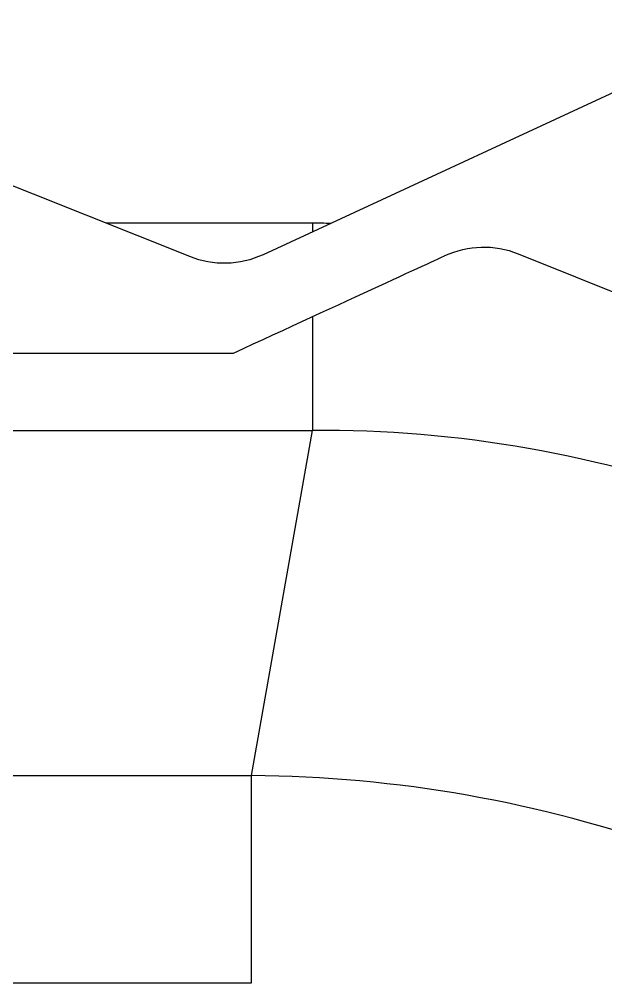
# Model space of a CAD drawing. Header units: inches. Extents: x 2 to 86, y -22 to 129.
# Drawn here: x 48.778 to 51.23, y 39.449 to 43.477 of the extents above; entities that cross this region are included whole.
import ezdxf

# ---------------------------------------------------------------- set-up
doc = ezdxf.new("R2010")
doc.units = ezdxf.units.IN
doc.header["$MEASUREMENT"] = 0
doc.layers.add('BDIM_CYAN', color=4, linetype='Continuous')

# ---------------------------------------------------------------- blocks, each defined once
blk = doc.blocks.new('2026 RHYTHM')
at = {"layer": 'BDIM_CYAN', "color": 3}
for p, q in [((47.6302, 41.639), (46.7677, 41.639)), ((47.6302, 41.639), (47.6302, 41.6031)), ((47.6302, 41.2485), (47.6302, 40.773)), ((44.8324, 41.0965), (47.3, 41.0965)), ((36.4518, 40.773), (47.6302, 40.773)), ((47.3756, 39.3296), (47.6302, 40.773)), ((36.7063, 39.3296), (47.3756, 39.3296)), ((47.3756, 38.4636), (47.3756, 39.3296)), ((36.7063, 38.4636), (47.3756, 38.4636))]:
    blk.add_line(p, q, dxfattribs=at)
for centre, major_axis, ratio, start_param, end_param in [((47.2738, 33.5561), (-1.409, -7.991), 0.862679, 3.281647, 3.292549), ((47.2738, 33.5561), (1.2592, 7.1414), 0.827406, 6.132229, 6.434142), ((47.1211, 32.6901), (1.1562, 6.5574), 0.901093, 6.132229, 6.434142)]:
    blk.add_ellipse(centre, major_axis=major_axis, ratio=ratio, start_param=start_param, end_param=end_param, dxfattribs=at)
for points, knots in [([(55.2321, 42.0154), (54.8115, 42.1832), (54.4599, 42.3234), (54.4599, 42.3234), (54.2995, 42.3882), (54.1209, 42.3836), (53.9636, 42.3107), (53.9636, 42.3107), (52.1823, 41.4706), (52.1823, 41.4706), (52.0852, 41.4256), (51.975, 41.4228), (51.8759, 41.4627), (51.8759, 41.4627), (49.6949, 42.3428), (49.6949, 42.3428), (49.5345, 42.4075), (49.3559, 42.4029), (49.1986, 42.33), (49.1986, 42.33), (47.4238, 41.5074), (47.4238, 41.5074), (47.3267, 41.4624), (47.2164, 41.4596), (47.1174, 41.4995), (47.1174, 41.4995), (44.9415, 42.3675), (44.9415, 42.3675), (44.781, 42.4322), (44.6024, 42.4277), (44.4452, 42.3548), (44.4452, 42.3548), (42.6712, 41.511), (42.6712, 41.511), (42.5741, 41.466), (42.4638, 41.4631), (42.3648, 41.5031), (42.3648, 41.5031), (40.1837, 42.3831), (40.1837, 42.3831), (40.0233, 42.4479), (39.8447, 42.4433), (39.6874, 42.3704), (39.6874, 42.3704), (37.9126, 41.5478), (37.9126, 41.5478), (37.8155, 41.5028), (37.7053, 41.4999), (37.6062, 41.5399), (37.6062, 41.5399), (35.4303, 42.4079), (35.4303, 42.4079), (35.2699, 42.4726), (35.0913, 42.468), (34.934, 42.3951), (34.934, 42.3951), (33.1528, 41.555), (33.1528, 41.555), (33.0557, 41.51), (32.9454, 41.5072), (32.8464, 41.5472), (32.8464, 41.5472), (30.6653, 42.4272), (30.6653, 42.4272), (30.5049, 42.492), (30.3263, 42.4874), (30.169, 42.4145), (30.169, 42.4145), (29.3567, 42.038), (28.8312, 41.7944)], [0.0811305, 0.0811305, 0.0811305, 0.0811305, 0.0869565, 0.0869565, 0.0869565, 0.1014493, 0.1014493, 0.1014493, 0.115942, 0.115942, 0.115942, 0.1304348, 0.1304348, 0.1304348, 0.1449275, 0.1449275, 0.1449275, 0.1594203, 0.1594203, 0.1594203, 0.173913, 0.173913, 0.173913, 0.1884058, 0.1884058, 0.1884058, 0.2028986, 0.2028986, 0.2028986, 0.2173913, 0.2173913, 0.2173913, 0.2318841, 0.2318841, 0.2318841, 0.2463768, 0.2463768, 0.2463768, 0.2608696, 0.2608696, 0.2608696, 0.2753623, 0.2753623, 0.2753623, 0.2898551, 0.2898551, 0.2898551, 0.3043478, 0.3043478, 0.3043478, 0.3188406, 0.3188406, 0.3188406, 0.3333333, 0.3333333, 0.3333333, 0.3478261, 0.3478261, 0.3478261, 0.3623188, 0.3623188, 0.3623188, 0.3768116, 0.3768116, 0.3768116, 0.3913043, 0.3913043, 0.3913043, 0.4011088, 0.4011088, 0.4011088, 0.4011088]), ([(47.3, 41.0965), (47.7437, 41.3008), (48.1842, 41.5036), (48.1842, 41.5036), (48.2811, 41.5485), (48.3911, 41.5515), (48.4901, 41.5117), (48.4901, 41.5117), (50.6546, 40.6426), (50.6546, 40.6426), (50.8148, 40.5782), (50.993, 40.5829), (51.1499, 40.6557), (51.1499, 40.6557), (52.9492, 41.4843), (52.9492, 41.4843), (53.0462, 41.5292), (53.1562, 41.5321), (53.2551, 41.4924), (53.2551, 41.4924), (55.4196, 40.6232), (55.4196, 40.6232), (55.5353, 40.5767), (55.6604, 40.5663), (55.7801, 40.5915)], [0.7899071, 0.7899071, 0.7899071, 0.7899071, 0.7971014, 0.7971014, 0.7971014, 0.8115942, 0.8115942, 0.8115942, 0.826087, 0.826087, 0.826087, 0.8405797, 0.8405797, 0.8405797, 0.8550725, 0.8550725, 0.8550725, 0.8695652, 0.8695652, 0.8695652, 0.884058, 0.884058, 0.884058, 0.8945262, 0.8945262, 0.8945262, 0.8945262])]:
    blk.add_open_spline(points, degree=3, knots=knots, dxfattribs=at)

msp = doc.modelspace()

# ---------------------------------------------------------------- block references
msp.add_blockref('2026 RHYTHM', (2.3733, 0.9854))

doc.saveas('drawing.dxf')
